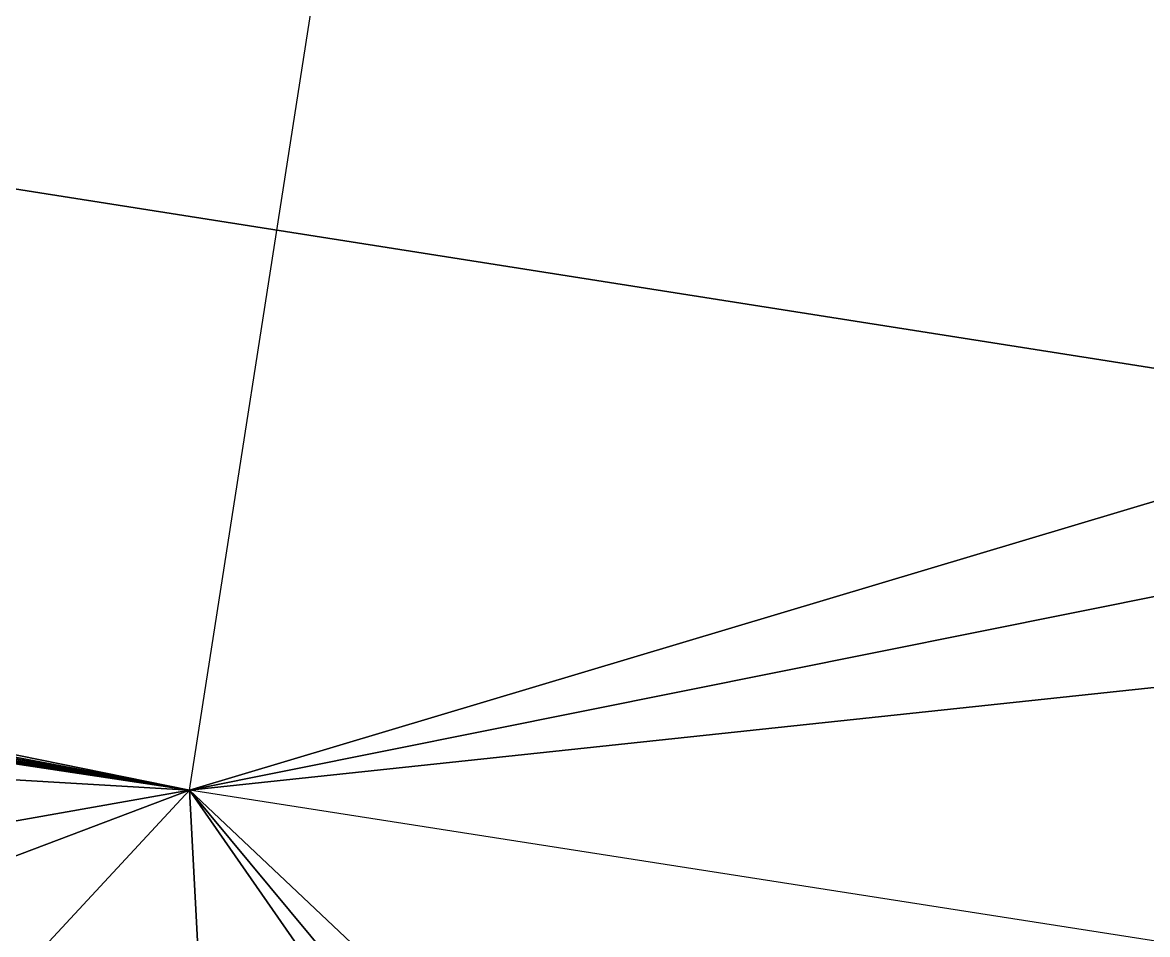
# Model space of a CAD drawing. Header units: metres. Extents: x 503497 to 504361, y 6966567 to 6966857.
# Drawn here: x 504122.76029 to 504122.7671, y 6966696.55063 to 6966696.55615 of the extents above; entities that cross this region are included whole.
import ezdxf

# ---------------------------------------------------------------- set-up
doc = ezdxf.new("R2010")
doc.units = ezdxf.units.M

msp = doc.modelspace()

# ---------------------------------------------------------------- linework, layer by layer
at = {"layer": 'SHADOW_APPROVED_20260111T072000'}
for points in [[(504122.7613, 6966696.5515), (504123.3955, 6966700.6171), (504050.2217, 6966715.5211), (504049.5875, 6966711.4555), (504122.7613, 6966696.5515)], [(504125.6223, 6966696.1052), (504122.7613, 6966696.5515), (504049.5875, 6966711.4555), (504052.4485, 6966711.0092), (504125.6223, 6966696.1052)]]:
    msp.add_lwpolyline(points, close=True, dxfattribs=at)
msp.add_lwpolyline([(504124.6436, 6966689.8311), (504125.6223, 6966696.1052), (504122.7613, 6966696.5515), (504123.3955, 6966700.6171), (504123.6735, 6966701.1907), (504124.1841, 6966701.6081), (504124.6865, 6966701.7525), (504126.4679, 6966701.5261), (504126.6349, 6966702.5968), (504125.8564, 6966702.7697), (504125.4218, 6966703.0603), (504125.0625, 6966703.6133), (504124.9683, 6966704.1079), (504125.9354, 6966710.4181), (504127.8093, 6966710.1258), (504128.3574, 6966713.6393), (504140.8554, 6966711.6898), (504140.8554, 6966711.6898), (504140.7719, 6966711.1544), (504144.1851, 6966710.622), (504144.5661, 6966713.0647), (504153.1826, 6966711.7206), (504152.9477, 6966710.2148), (504167.8718, 6966707.8869)], dxfattribs=at)
at = {"layer": 'SHADOW_APPROVED_20260114T072400'}
for points in [[(504122.7613, 6966696.5515), (504123.3955, 6966700.6171), (504051.3871, 6966714.2558), (504050.7529, 6966710.1902), (504122.7613, 6966696.5515)], [(504125.6223, 6966696.1052), (504122.7613, 6966696.5515), (504050.7529, 6966710.1902), (504053.6139, 6966709.7439), (504125.6223, 6966696.1052)]]:
    msp.add_lwpolyline(points, close=True, dxfattribs=at)
msp.add_lwpolyline([(504124.6436, 6966689.8311), (504125.6223, 6966696.1052), (504122.7613, 6966696.5515), (504123.3955, 6966700.6171), (504123.6735, 6966701.1907), (504124.1841, 6966701.6081), (504124.6865, 6966701.7525), (504126.4679, 6966701.5261), (504126.6349, 6966702.5968), (504125.8564, 6966702.7697), (504125.4218, 6966703.0603), (504125.0625, 6966703.6133), (504124.9683, 6966704.1079), (504125.9354, 6966710.4181), (504127.8093, 6966710.1258), (504128.3574, 6966713.6393), (504140.8554, 6966711.6898), (504140.8554, 6966711.6898), (504140.7719, 6966711.1544), (504144.1851, 6966710.622), (504144.5661, 6966713.0647), (504153.1826, 6966711.7206), (504152.9477, 6966710.2148), (504167.8718, 6966707.8869)], dxfattribs=at)
at = {"layer": 'SHADOW_APPROVED_20260122T071500'}
for points in [[(504122.7613, 6966696.5515), (504123.3955, 6966700.6171), (504040.829, 6966715.3852), (504040.1948, 6966711.3196), (504122.7613, 6966696.5515)], [(504125.6223, 6966696.1052), (504122.7613, 6966696.5515), (504040.1948, 6966711.3196), (504043.0558, 6966710.8733), (504125.6223, 6966696.1052)]]:
    msp.add_lwpolyline(points, close=True, dxfattribs=at)
msp.add_lwpolyline([(504124.6436, 6966689.8311), (504125.6223, 6966696.1052), (504122.7613, 6966696.5515), (504123.3955, 6966700.6171), (504123.6735, 6966701.1907), (504124.1841, 6966701.6081), (504124.6865, 6966701.7525), (504126.4679, 6966701.5261), (504126.6349, 6966702.5968), (504125.8564, 6966702.7697), (504125.4218, 6966703.0603), (504125.0625, 6966703.6133), (504124.9683, 6966704.1079), (504125.9354, 6966710.4181), (504127.8093, 6966710.1258), (504128.3574, 6966713.6393), (504140.8554, 6966711.6898), (504140.8554, 6966711.6898), (504140.7719, 6966711.1544), (504144.1851, 6966710.622), (504144.5661, 6966713.0647), (504153.1826, 6966711.7206), (504152.9477, 6966710.2148), (504167.8718, 6966707.8869)], dxfattribs=at)
at = {"layer": 'SHADOW_APPROVED_20260124T072500'}
msp.add_lwpolyline([(504124.6436, 6966689.8311), (504125.6223, 6966696.1052), (504122.7613, 6966696.5515), (504123.3955, 6966700.6171), (504123.6735, 6966701.1907), (504124.1841, 6966701.6081), (504124.6865, 6966701.7525), (504126.4679, 6966701.5261), (504126.6349, 6966702.5968), (504125.8564, 6966702.7697), (504125.4218, 6966703.0603), (504125.0625, 6966703.6133), (504124.9683, 6966704.1079), (504125.9354, 6966710.4181), (504127.8093, 6966710.1258), (504128.3574, 6966713.6393), (504140.8554, 6966711.6898), (504140.8554, 6966711.6898), (504140.7719, 6966711.1544), (504144.1851, 6966710.622), (504144.5661, 6966713.0647), (504153.1826, 6966711.7206), (504152.9477, 6966710.2148), (504167.8718, 6966707.8869)], dxfattribs=at)
for points in [[(504122.7613, 6966696.5515), (504123.3955, 6966700.6171), (504047.1524, 6966712.3321), (504046.5182, 6966708.2665), (504122.7613, 6966696.5515)], [(504125.6223, 6966696.1052), (504122.7613, 6966696.5515), (504046.5182, 6966708.2665), (504049.3792, 6966707.8202), (504125.6223, 6966696.1052)]]:
    msp.add_lwpolyline(points, close=True, dxfattribs=at)
at = {"layer": 'SHADOW_APPROVED_20260126T071100'}
for points in [[(504122.7613, 6966696.5515), (504123.3955, 6966700.6171), (504034.9704, 6966715.6629), (504034.3362, 6966711.5973), (504122.7613, 6966696.5515)], [(504125.6223, 6966696.1052), (504122.7613, 6966696.5515), (504034.3362, 6966711.5973), (504037.1972, 6966711.151), (504125.6223, 6966696.1052)]]:
    msp.add_lwpolyline(points, close=True, dxfattribs=at)
msp.add_lwpolyline([(504124.6436, 6966689.8311), (504125.6223, 6966696.1052), (504122.7613, 6966696.5515), (504123.3955, 6966700.6171), (504123.6735, 6966701.1907), (504124.1841, 6966701.6081), (504124.6865, 6966701.7525), (504126.4679, 6966701.5261), (504126.6349, 6966702.5968), (504125.8564, 6966702.7697), (504125.4218, 6966703.0603), (504125.0625, 6966703.6133), (504124.9683, 6966704.1079), (504125.9354, 6966710.4181), (504127.8093, 6966710.1258), (504128.3574, 6966713.6393), (504140.8554, 6966711.6898), (504140.8554, 6966711.6898), (504140.7719, 6966711.1544), (504144.1851, 6966710.622), (504144.5661, 6966713.0647), (504153.1826, 6966711.7206), (504152.9477, 6966710.2148), (504167.8718, 6966707.8869)], dxfattribs=at)
at = {"layer": 'SHADOW_APPROVED_20260127T071900'}
msp.add_lwpolyline([(504124.6436, 6966689.8311), (504125.6223, 6966696.1052), (504122.7613, 6966696.5515), (504123.3955, 6966700.6171), (504123.6735, 6966701.1907), (504124.1841, 6966701.6081), (504124.6865, 6966701.7525), (504126.4679, 6966701.5261), (504126.6349, 6966702.5968), (504125.8564, 6966702.7697), (504125.4218, 6966703.0603), (504125.0625, 6966703.6133), (504124.9683, 6966704.1079), (504125.9354, 6966710.4181), (504127.8093, 6966710.1258), (504128.3574, 6966713.6393), (504140.8554, 6966711.6898), (504140.8554, 6966711.6898), (504140.7719, 6966711.1544), (504144.1851, 6966710.622), (504144.5661, 6966713.0647), (504153.1826, 6966711.7206), (504152.9477, 6966710.2148), (504167.8718, 6966707.8869)], dxfattribs=at)
for points in [[(504122.7613, 6966696.5515), (504123.3955, 6966700.6171), (504041.0526, 6966713.1097), (504040.4184, 6966709.0441), (504122.7613, 6966696.5515)], [(504125.6223, 6966696.1052), (504122.7613, 6966696.5515), (504040.4184, 6966709.0441), (504043.2794, 6966708.5978), (504125.6223, 6966696.1052)]]:
    msp.add_lwpolyline(points, close=True, dxfattribs=at)
at = {"layer": 'SHADOW_APPROVED_20260129T071100'}
for points in [[(504122.7613, 6966696.5515), (504123.3955, 6966700.6171), (504032.9498, 6966714.8359), (504032.3156, 6966710.7703), (504122.7613, 6966696.5515)], [(504125.6223, 6966696.1052), (504122.7613, 6966696.5515), (504032.3156, 6966710.7703), (504035.1766, 6966710.324), (504125.6223, 6966696.1052)], [(504124.6436, 6966689.8311), (504125.6223, 6966696.1052), (504035.1766, 6966710.324), (504034.1979, 6966704.0499), (504124.6436, 6966689.8311)]]:
    msp.add_lwpolyline(points, close=True, dxfattribs=at)
msp.add_lwpolyline([(504124.6436, 6966689.8311), (504125.6223, 6966696.1052), (504122.7613, 6966696.5515), (504123.3955, 6966700.6171), (504123.6735, 6966701.1907), (504124.1841, 6966701.6081), (504124.6865, 6966701.7525), (504126.4679, 6966701.5261), (504126.6349, 6966702.5968), (504125.8564, 6966702.7697), (504125.4218, 6966703.0603), (504125.0625, 6966703.6133), (504124.9683, 6966704.1079), (504125.9354, 6966710.4181), (504127.8093, 6966710.1258), (504128.3574, 6966713.6393), (504140.8554, 6966711.6898), (504140.8554, 6966711.6898), (504140.7719, 6966711.1544), (504144.1851, 6966710.622), (504144.5661, 6966713.0647), (504153.1826, 6966711.7206), (504152.9477, 6966710.2148), (504167.8718, 6966707.8869)], dxfattribs=at)
at = {"layer": 'SHADOW_APPROVED_20260130T071100'}
for points in [[(504122.7613, 6966696.5515), (504123.3955, 6966700.6171), (504032.2636, 6966714.5313), (504031.6294, 6966710.4657), (504122.7613, 6966696.5515)], [(504125.6223, 6966696.1052), (504122.7613, 6966696.5515), (504031.6294, 6966710.4657), (504034.4904, 6966710.0194), (504125.6223, 6966696.1052)]]:
    msp.add_lwpolyline(points, close=True, dxfattribs=at)
msp.add_lwpolyline([(504124.6436, 6966689.8311), (504125.6223, 6966696.1052), (504122.7613, 6966696.5515), (504123.3955, 6966700.6171), (504123.6735, 6966701.1907), (504124.1841, 6966701.6081), (504124.6865, 6966701.7525), (504126.4679, 6966701.5261), (504126.6349, 6966702.5968), (504125.8564, 6966702.7697), (504125.4218, 6966703.0603), (504125.0625, 6966703.6133), (504124.9683, 6966704.1079), (504125.9354, 6966710.4181), (504127.8093, 6966710.1258), (504128.3574, 6966713.6393), (504140.8554, 6966711.6898), (504140.8554, 6966711.6898), (504140.7719, 6966711.1544), (504144.1851, 6966710.622), (504144.5661, 6966713.0647), (504153.1826, 6966711.7206), (504152.9477, 6966710.2148), (504167.8718, 6966707.8869)], dxfattribs=at)
at = {"layer": 'SHADOW_APPROVED_20260203T070000'}
for points in [[(504122.7613, 6966696.5515), (504123.3955, 6966700.6171), (504017.3713, 6966716.9185), (504016.7371, 6966712.8529), (504122.7613, 6966696.5515)], [(504125.6223, 6966696.1052), (504122.7613, 6966696.5515), (504016.7371, 6966712.8529), (504019.5981, 6966712.4066), (504125.6223, 6966696.1052)]]:
    msp.add_lwpolyline(points, close=True, dxfattribs=at)
msp.add_lwpolyline([(504124.6436, 6966689.8311), (504125.6223, 6966696.1052), (504122.7613, 6966696.5515), (504123.3955, 6966700.6171), (504123.6735, 6966701.1907), (504124.1841, 6966701.6081), (504124.6865, 6966701.7525), (504126.4679, 6966701.5261), (504126.6349, 6966702.5968), (504125.8564, 6966702.7697), (504125.4218, 6966703.0603), (504125.0625, 6966703.6133), (504124.9683, 6966704.1079), (504125.9354, 6966710.4181), (504127.8093, 6966710.1258), (504128.3574, 6966713.6393), (504140.8554, 6966711.6898), (504140.8554, 6966711.6898), (504140.7719, 6966711.1544), (504144.1851, 6966710.622), (504144.5661, 6966713.0647), (504153.1826, 6966711.7206), (504152.9477, 6966710.2148), (504167.8718, 6966707.8869)], dxfattribs=at)
at = {"layer": 'SHADOW_APPROVED_20260314T074000'}
msp.add_lwpolyline([(504124.6436, 6966689.8311), (504125.6223, 6966696.1052), (504122.7613, 6966696.5515), (504123.3955, 6966700.6171), (504123.6735, 6966701.1907), (504124.1841, 6966701.6081), (504124.6865, 6966701.7525), (504126.4679, 6966701.5261), (504126.6349, 6966702.5968), (504125.8564, 6966702.7697), (504125.4218, 6966703.0603), (504125.0625, 6966703.6133), (504124.9683, 6966704.1079), (504125.9354, 6966710.4181), (504127.8093, 6966710.1258), (504128.3574, 6966713.6393), (504140.8554, 6966711.6898), (504140.8554, 6966711.6898), (504140.7719, 6966711.1544), (504144.1851, 6966710.622), (504144.5661, 6966713.0647), (504153.1826, 6966711.7206), (504152.9477, 6966710.2148), (504167.8718, 6966707.8869)], dxfattribs=at)
for points in [[(504122.7613, 6966696.5515), (504123.3955, 6966700.6171), (504035.641, 6966685.1607), (504035.0068, 6966681.0951), (504122.7613, 6966696.5515)], [(504125.6223, 6966696.1052), (504122.7613, 6966696.5515), (504035.0068, 6966681.0951), (504037.8678, 6966680.6488), (504125.6223, 6966696.1052)]]:
    msp.add_lwpolyline(points, close=True, dxfattribs=at)
at = {"layer": 'SHADOW_APPROVED_20260426T070000'}
msp.add_lwpolyline([(504124.6436, 6966689.8311), (504125.6223, 6966696.1052), (504122.7613, 6966696.5515), (504123.3955, 6966700.6171), (504123.6735, 6966701.1907), (504124.1841, 6966701.6081), (504124.6865, 6966701.7525), (504126.4679, 6966701.5261), (504126.6349, 6966702.5968), (504125.8564, 6966702.7697), (504125.4218, 6966703.0603), (504125.0625, 6966703.6133), (504124.9683, 6966704.1079), (504125.9354, 6966710.4181), (504127.8093, 6966710.1258), (504128.3574, 6966713.6393), (504140.8554, 6966711.6898), (504140.8554, 6966711.6898), (504140.7719, 6966711.1544), (504144.1851, 6966710.622), (504144.5661, 6966713.0647), (504153.1826, 6966711.7206), (504152.9477, 6966710.2148), (504167.8718, 6966707.8869)], dxfattribs=at)
for points in [[(504122.7613, 6966696.5515), (504123.3955, 6966700.6171), (503906.2679, 6966618.5553), (503905.6337, 6966614.4897), (504122.7613, 6966696.5515)], [(504125.6223, 6966696.1052), (504122.7613, 6966696.5515), (503905.6337, 6966614.4897), (503908.4947, 6966614.0434), (504125.6223, 6966696.1052)]]:
    msp.add_lwpolyline(points, close=True, dxfattribs=at)
at = {"layer": 'SHADOW_APPROVED_20260621T090000'}
msp.add_lwpolyline([(504124.6436, 6966689.8311), (504125.6223, 6966696.1052), (504122.7613, 6966696.5515), (504123.3955, 6966700.6171), (504123.6735, 6966701.1907), (504124.1841, 6966701.6081), (504124.6865, 6966701.7525), (504126.4679, 6966701.5261), (504126.6349, 6966702.5968), (504125.8564, 6966702.7697), (504125.4218, 6966703.0603), (504125.0625, 6966703.6133), (504124.9683, 6966704.1079), (504125.9354, 6966710.4181), (504127.8093, 6966710.1258), (504128.3574, 6966713.6393), (504140.8554, 6966711.6898), (504140.8554, 6966711.6898), (504140.7719, 6966711.1544), (504144.1851, 6966710.622), (504144.5661, 6966713.0647), (504153.1826, 6966711.7206), (504152.9477, 6966710.2148), (504167.8718, 6966707.8869)], dxfattribs=at)
for points in [[(504122.7613, 6966696.5515), (504123.3955, 6966700.6171), (504064.8792, 6966637.6855), (504064.245, 6966633.6199), (504122.7613, 6966696.5515)], [(504125.6223, 6966696.1052), (504122.7613, 6966696.5515), (504064.245, 6966633.6199), (504067.106, 6966633.1736), (504125.6223, 6966696.1052)]]:
    msp.add_lwpolyline(points, close=True, dxfattribs=at)
at = {"layer": 'SHADOW_APPROVED_20260621T120000'}
msp.add_lwpolyline([(504124.6436, 6966689.8311), (504125.6223, 6966696.1052), (504122.7613, 6966696.5515), (504123.3955, 6966700.6171), (504123.6735, 6966701.1907), (504124.1841, 6966701.6081), (504124.6865, 6966701.7525), (504126.4679, 6966701.5261), (504126.6349, 6966702.5968), (504125.8564, 6966702.7697), (504125.4218, 6966703.0603), (504125.0625, 6966703.6133), (504124.9683, 6966704.1079), (504125.9354, 6966710.4181), (504127.8093, 6966710.1258), (504128.3574, 6966713.6393), (504140.8554, 6966711.6898), (504140.8554, 6966711.6898), (504140.7719, 6966711.1544), (504144.1851, 6966710.622), (504144.5661, 6966713.0647), (504153.1826, 6966711.7206), (504152.9477, 6966710.2148), (504167.8718, 6966707.8869)], dxfattribs=at)
for points in [[(504122.7613, 6966696.5515), (504123.3955, 6966700.6171), (504126.0165, 6966651.9443), (504125.3823, 6966647.8787), (504122.7613, 6966696.5515)], [(504125.6223, 6966696.1052), (504122.7613, 6966696.5515), (504125.3823, 6966647.8787), (504128.2433, 6966647.4324), (504125.6223, 6966696.1052)]]:
    msp.add_lwpolyline(points, close=True, dxfattribs=at)
at = {"layer": 'SHADOW_APPROVED_20260621T140000'}
msp.add_lwpolyline([(504124.6436, 6966689.8311), (504125.6223, 6966696.1052), (504122.7613, 6966696.5515), (504123.3955, 6966700.6171), (504123.6735, 6966701.1907), (504124.1841, 6966701.6081), (504124.6865, 6966701.7525), (504126.4679, 6966701.5261), (504126.6349, 6966702.5968), (504125.8564, 6966702.7697), (504125.4218, 6966703.0603), (504125.0625, 6966703.6133), (504124.9683, 6966704.1079), (504125.9354, 6966710.4181), (504127.8093, 6966710.1258), (504128.3574, 6966713.6393), (504140.8554, 6966711.6898), (504140.8554, 6966711.6898), (504140.7719, 6966711.1544), (504144.1851, 6966710.622), (504144.5661, 6966713.0647), (504153.1826, 6966711.7206), (504152.9477, 6966710.2148), (504167.8718, 6966707.8869)], dxfattribs=at)
for points in [[(504122.7613, 6966696.5515), (504123.3955, 6966700.6171), (504162.3052, 6966644.8111), (504161.671, 6966640.7455), (504122.7613, 6966696.5515)], [(504125.6223, 6966696.1052), (504122.7613, 6966696.5515), (504161.671, 6966640.7455), (504164.532, 6966640.2992), (504125.6223, 6966696.1052)]]:
    msp.add_lwpolyline(points, close=True, dxfattribs=at)
at = {"layer": 'SHADOW_APPROVED_20260621T150000'}
msp.add_lwpolyline([(504124.6436, 6966689.8311), (504125.6223, 6966696.1052), (504122.7613, 6966696.5515), (504123.3955, 6966700.6171), (504123.6735, 6966701.1907), (504124.1841, 6966701.6081), (504124.6865, 6966701.7525), (504126.4679, 6966701.5261), (504126.6349, 6966702.5968), (504125.8564, 6966702.7697), (504125.4218, 6966703.0603), (504125.0625, 6966703.6133), (504124.9683, 6966704.1079), (504125.9354, 6966710.4181), (504127.8093, 6966710.1258), (504128.3574, 6966713.6393), (504140.8554, 6966711.6898), (504140.8554, 6966711.6898), (504140.7719, 6966711.1544), (504144.1851, 6966710.622), (504144.5661, 6966713.0647), (504153.1826, 6966711.7206), (504152.9477, 6966710.2148), (504167.8718, 6966707.8869)], dxfattribs=at)
for points in [[(504122.7613, 6966696.5515), (504123.3955, 6966700.6171), (504196.6756, 6966631.6143), (504196.0414, 6966627.5487), (504122.7613, 6966696.5515)], [(504125.6223, 6966696.1052), (504122.7613, 6966696.5515), (504196.0414, 6966627.5487), (504198.9024, 6966627.1024), (504125.6223, 6966696.1052)]]:
    msp.add_lwpolyline(points, close=True, dxfattribs=at)
at = {"layer": 'SHADOW_APPROVED_20261019T053000'}
for points in [[(504122.7613, 6966696.5515), (504123.3955, 6966700.6171), (503546.6398, 6966792.7499), (503546.0056, 6966788.6843), (504122.7613, 6966696.5515)], [(504125.6223, 6966696.1052), (504122.7613, 6966696.5515), (503546.0056, 6966788.6843), (503548.8666, 6966788.238), (504125.6223, 6966696.1052)]]:
    msp.add_lwpolyline(points, close=True, dxfattribs=at)
msp.add_lwpolyline([(504124.6436, 6966689.8311), (504125.6223, 6966696.1052), (504122.7613, 6966696.5515), (504123.3955, 6966700.6171), (504123.6735, 6966701.1907), (504124.1841, 6966701.6081), (504124.6865, 6966701.7525), (504126.4679, 6966701.5261), (504126.6349, 6966702.5968), (504125.8564, 6966702.7697), (504125.4218, 6966703.0603), (504125.0625, 6966703.6133), (504124.9683, 6966704.1079), (504125.9354, 6966710.4181), (504127.8093, 6966710.1258), (504128.3574, 6966713.6393), (504140.8554, 6966711.6898), (504140.8554, 6966711.6898), (504140.7719, 6966711.1544), (504144.1851, 6966710.622), (504144.5661, 6966713.0647), (504153.1826, 6966711.7206), (504152.9477, 6966710.2148), (504167.8718, 6966707.8869)], dxfattribs=at)
at = {"layer": 'SHADOW_APPROVED_20261112T063500'}
for points in [[(504122.7613, 6966696.5515), (504123.3955, 6966700.6171), (504025.1172, 6966716.5713), (504024.483, 6966712.5057), (504122.7613, 6966696.5515)], [(504125.6223, 6966696.1052), (504122.7613, 6966696.5515), (504024.483, 6966712.5057), (504027.344, 6966712.0594), (504125.6223, 6966696.1052)]]:
    msp.add_lwpolyline(points, close=True, dxfattribs=at)
msp.add_lwpolyline([(504124.6436, 6966689.8311), (504125.6223, 6966696.1052), (504122.7613, 6966696.5515), (504123.3955, 6966700.6171), (504123.6735, 6966701.1907), (504124.1841, 6966701.6081), (504124.6865, 6966701.7525), (504126.4679, 6966701.5261), (504126.6349, 6966702.5968), (504125.8564, 6966702.7697), (504125.4218, 6966703.0603), (504125.0625, 6966703.6133), (504124.9683, 6966704.1079), (504125.9354, 6966710.4181), (504127.8093, 6966710.1258), (504128.3574, 6966713.6393), (504140.8554, 6966711.6898), (504140.8554, 6966711.6898), (504140.7719, 6966711.1544), (504144.1851, 6966710.622), (504144.5661, 6966713.0647), (504153.1826, 6966711.7206), (504152.9477, 6966710.2148), (504167.8718, 6966707.8869)], dxfattribs=at)
at = {"layer": 'SHADOW_APPROVED_20261113T063500'}
for points in [[(504122.7613, 6966696.5515), (504123.3955, 6966700.6171), (504025.5854, 6966716.9868), (504024.9512, 6966712.9212), (504122.7613, 6966696.5515)], [(504125.6223, 6966696.1052), (504122.7613, 6966696.5515), (504024.9512, 6966712.9212), (504027.8122, 6966712.4749), (504125.6223, 6966696.1052)]]:
    msp.add_lwpolyline(points, close=True, dxfattribs=at)
msp.add_lwpolyline([(504124.6436, 6966689.8311), (504125.6223, 6966696.1052), (504122.7613, 6966696.5515), (504123.3955, 6966700.6171), (504123.6735, 6966701.1907), (504124.1841, 6966701.6081), (504124.6865, 6966701.7525), (504126.4679, 6966701.5261), (504126.6349, 6966702.5968), (504125.8564, 6966702.7697), (504125.4218, 6966703.0603), (504125.0625, 6966703.6133), (504124.9683, 6966704.1079), (504125.9354, 6966710.4181), (504127.8093, 6966710.1258), (504128.3574, 6966713.6393), (504140.8554, 6966711.6898), (504140.8554, 6966711.6898), (504140.7719, 6966711.1544), (504144.1851, 6966710.622), (504144.5661, 6966713.0647), (504153.1826, 6966711.7206), (504152.9477, 6966710.2148), (504167.8718, 6966707.8869)], dxfattribs=at)
at = {"layer": 'SHADOW_APPROVED_20261122T065200'}
for points in [[(504122.7613, 6966696.5515), (504123.3955, 6966700.6171), (504043.2314, 6966715.0679), (504042.5972, 6966711.0023), (504122.7613, 6966696.5515)], [(504125.6223, 6966696.1052), (504122.7613, 6966696.5515), (504042.5972, 6966711.0023), (504045.4582, 6966710.556), (504125.6223, 6966696.1052)]]:
    msp.add_lwpolyline(points, close=True, dxfattribs=at)
msp.add_lwpolyline([(504124.6436, 6966689.8311), (504125.6223, 6966696.1052), (504122.7613, 6966696.5515), (504123.3955, 6966700.6171), (504123.6735, 6966701.1907), (504124.1841, 6966701.6081), (504124.6865, 6966701.7525), (504126.4679, 6966701.5261), (504126.6349, 6966702.5968), (504125.8564, 6966702.7697), (504125.4218, 6966703.0603), (504125.0625, 6966703.6133), (504124.9683, 6966704.1079), (504125.9354, 6966710.4181), (504127.8093, 6966710.1258), (504128.3574, 6966713.6393), (504140.8554, 6966711.6898), (504140.8554, 6966711.6898), (504140.7719, 6966711.1544), (504144.1851, 6966710.622), (504144.5661, 6966713.0647), (504153.1826, 6966711.7206), (504152.9477, 6966710.2148), (504167.8718, 6966707.8869)], dxfattribs=at)
at = {"layer": 'SHADOW_APPROVED_20261123T070300'}
msp.add_lwpolyline([(504124.6436, 6966689.8311), (504125.6223, 6966696.1052), (504122.7613, 6966696.5515), (504123.3955, 6966700.6171), (504123.6735, 6966701.1907), (504124.1841, 6966701.6081), (504124.6865, 6966701.7525), (504126.4679, 6966701.5261), (504126.6349, 6966702.5968), (504125.8564, 6966702.7697), (504125.4218, 6966703.0603), (504125.0625, 6966703.6133), (504124.9683, 6966704.1079), (504125.9354, 6966710.4181), (504127.8093, 6966710.1258), (504128.3574, 6966713.6393), (504140.8554, 6966711.6898), (504140.8554, 6966711.6898), (504140.7719, 6966711.1544), (504144.1851, 6966710.622), (504144.5661, 6966713.0647), (504153.1826, 6966711.7206), (504152.9477, 6966710.2148), (504167.8718, 6966707.8869)], dxfattribs=at)
for points in [[(504122.7613, 6966696.5515), (504123.3955, 6966700.6171), (504050.9986, 6966712.6236), (504050.3644, 6966708.558), (504122.7613, 6966696.5515)], [(504125.6223, 6966696.1052), (504122.7613, 6966696.5515), (504050.3644, 6966708.558), (504053.2254, 6966708.1117), (504125.6223, 6966696.1052)]]:
    msp.add_lwpolyline(points, close=True, dxfattribs=at)
at = {"layer": 'SHADOW_APPROVED_20261221T090000'}
msp.add_lwpolyline([(504124.6436, 6966689.8311), (504125.6223, 6966696.1052), (504122.7613, 6966696.5515), (504123.3955, 6966700.6171), (504123.6735, 6966701.1907), (504124.1841, 6966701.6081), (504124.6865, 6966701.7525), (504126.4679, 6966701.5261), (504126.6349, 6966702.5968), (504125.8564, 6966702.7697), (504125.4218, 6966703.0603), (504125.0625, 6966703.6133), (504124.9683, 6966704.1079), (504125.9354, 6966710.4181), (504127.8093, 6966710.1258), (504128.3574, 6966713.6393), (504140.8554, 6966711.6898), (504140.8554, 6966711.6898), (504140.7719, 6966711.1544), (504144.1851, 6966710.622), (504144.5661, 6966713.0647), (504153.1826, 6966711.7206), (504152.9477, 6966710.2148), (504167.8718, 6966707.8869)], dxfattribs=at)
for points in [[(504122.7613, 6966696.5515), (504123.3955, 6966700.6171), (504093.1408, 6966702.4165), (504092.5066, 6966698.3509), (504122.7613, 6966696.5515)], [(504125.6223, 6966696.1052), (504122.7613, 6966696.5515), (504092.5066, 6966698.3509), (504095.3676, 6966697.9046), (504125.6223, 6966696.1052)]]:
    msp.add_lwpolyline(points, close=True, dxfattribs=at)
at = {"layer": 'SHADOW_APPROVED_20261221T120000'}
msp.add_lwpolyline([(504124.6436, 6966689.8311), (504125.6223, 6966696.1052), (504122.7613, 6966696.5515), (504123.3955, 6966700.6171), (504123.6735, 6966701.1907), (504124.1841, 6966701.6081), (504124.6865, 6966701.7525), (504126.4679, 6966701.5261), (504126.6349, 6966702.5968), (504125.8564, 6966702.7697), (504125.4218, 6966703.0603), (504125.0625, 6966703.6133), (504124.9683, 6966704.1079), (504125.9354, 6966710.4181), (504127.8093, 6966710.1258), (504128.3574, 6966713.6393), (504140.8554, 6966711.6898), (504140.8554, 6966711.6898), (504140.7719, 6966711.1544), (504144.1851, 6966710.622), (504144.5661, 6966713.0647), (504153.1826, 6966711.7206), (504152.9477, 6966710.2148), (504167.8718, 6966707.8869)], dxfattribs=at)
for points in [[(504122.7613, 6966696.5515), (504123.3955, 6966700.6171), (504125.668, 6966697.8863), (504125.0338, 6966693.8207), (504122.7613, 6966696.5515)], [(504125.6223, 6966696.1052), (504122.7613, 6966696.5515), (504125.0338, 6966693.8207), (504127.8948, 6966693.3744), (504125.6223, 6966696.1052)]]:
    msp.add_lwpolyline(points, close=True, dxfattribs=at)
at = {"layer": 'SHADOW_APPROVED_20261221T150000'}
msp.add_lwpolyline([(504124.6436, 6966689.8311), (504125.6223, 6966696.1052), (504122.7613, 6966696.5515), (504123.3955, 6966700.6171), (504123.6735, 6966701.1907), (504124.1841, 6966701.6081), (504124.6865, 6966701.7525), (504126.4679, 6966701.5261), (504126.6349, 6966702.5968), (504125.8564, 6966702.7697), (504125.4218, 6966703.0603), (504125.0625, 6966703.6133), (504124.9683, 6966704.1079), (504125.9354, 6966710.4181), (504127.8093, 6966710.1258), (504128.3574, 6966713.6393), (504140.8554, 6966711.6898), (504140.8554, 6966711.6898), (504140.7719, 6966711.1544), (504144.1851, 6966710.622), (504144.5661, 6966713.0647), (504153.1826, 6966711.7206), (504152.9477, 6966710.2148), (504167.8718, 6966707.8869)], dxfattribs=at)
for points in [[(504122.7613, 6966696.5515), (504123.3955, 6966700.6171), (504161.0894, 6966704.6374), (504160.4552, 6966700.5718), (504122.7613, 6966696.5515)], [(504125.6223, 6966696.1052), (504122.7613, 6966696.5515), (504160.4552, 6966700.5718), (504163.3162, 6966700.1255), (504125.6223, 6966696.1052)]]:
    msp.add_lwpolyline(points, close=True, dxfattribs=at)
at = {"layer": 'SHADOW_APPROVED_20261221T160000'}
msp.add_lwpolyline([(504124.6436, 6966689.8311), (504125.6223, 6966696.1052), (504122.7613, 6966696.5515), (504123.3955, 6966700.6171), (504123.6735, 6966701.1907), (504124.1841, 6966701.6081), (504124.6865, 6966701.7525), (504126.4679, 6966701.5261), (504126.6349, 6966702.5968), (504125.8564, 6966702.7697), (504125.4218, 6966703.0603), (504125.0625, 6966703.6133), (504124.9683, 6966704.1079), (504125.9354, 6966710.4181), (504127.8093, 6966710.1258), (504128.3574, 6966713.6393), (504140.8554, 6966711.6898), (504140.8554, 6966711.6898), (504140.7719, 6966711.1544), (504144.1851, 6966710.622), (504144.5661, 6966713.0647), (504153.1826, 6966711.7206), (504152.9477, 6966710.2148), (504167.8718, 6966707.8869)], dxfattribs=at)
for points in [[(504122.7613, 6966696.5515), (504123.3955, 6966700.6171), (504182.9573, 6966712.5689), (504182.3231, 6966708.5033), (504122.7613, 6966696.5515)], [(504125.6223, 6966696.1052), (504122.7613, 6966696.5515), (504182.3231, 6966708.5033), (504185.1841, 6966708.057), (504125.6223, 6966696.1052)]]:
    msp.add_lwpolyline(points, close=True, dxfattribs=at)
at = {"layer": 'SHADOW_APPROVED_20261221T170000'}
for points in [[(504122.7613, 6966696.5515), (504123.3955, 6966700.6171), (504226.5954, 6966731.5047), (504225.9612, 6966727.4391), (504122.7613, 6966696.5515)], [(504125.6223, 6966696.1052), (504122.7613, 6966696.5515), (504225.9612, 6966727.4391), (504228.8222, 6966726.9928), (504125.6223, 6966696.1052)]]:
    msp.add_lwpolyline(points, close=True, dxfattribs=at)
msp.add_lwpolyline([(504124.6436, 6966689.8311), (504125.6223, 6966696.1052), (504122.7613, 6966696.5515), (504123.3955, 6966700.6171), (504123.6735, 6966701.1907), (504124.1841, 6966701.6081), (504124.6865, 6966701.7525), (504126.4679, 6966701.5261), (504126.6349, 6966702.5968), (504125.8564, 6966702.7697), (504125.4218, 6966703.0603), (504125.0625, 6966703.6133), (504124.9683, 6966704.1079), (504125.9354, 6966710.4181), (504127.8093, 6966710.1258), (504128.3574, 6966713.6393), (504140.8554, 6966711.6898), (504140.8554, 6966711.6898), (504140.7719, 6966711.1544), (504144.1851, 6966710.622), (504144.5661, 6966713.0647), (504153.1826, 6966711.7206), (504152.9477, 6966710.2148), (504167.8718, 6966707.8869)], dxfattribs=at)
at = {"layer": 'SHADOW_COMPARATOR_RL48_20260111T072000'}
msp.add_lwpolyline([(504124.6436, 6966689.8311), (504125.6223, 6966696.1052), (504122.7613, 6966696.5515), (504123.3955, 6966700.6171), (504123.6735, 6966701.1907), (504124.1841, 6966701.6081), (504124.6865, 6966701.7525), (504126.4679, 6966701.5261), (504126.6349, 6966702.5968), (504125.8564, 6966702.7697), (504125.4218, 6966703.0603), (504125.0625, 6966703.6133), (504124.9683, 6966704.1079), (504125.9354, 6966710.4181), (504127.8093, 6966710.1258), (504128.3574, 6966713.6393), (504140.8554, 6966711.6898), (504140.8554, 6966711.6898), (504140.7719, 6966711.1544), (504144.1851, 6966710.622), (504144.5661, 6966713.0647), (504153.1826, 6966711.7206), (504152.9477, 6966710.2148), (504167.8718, 6966707.8869)], dxfattribs=at)
for points in [[(504122.7613, 6966696.5515), (504123.3955, 6966700.6171), (504077.7682, 6966709.9105), (504077.134, 6966705.8449), (504122.7613, 6966696.5515)], [(504125.6223, 6966696.1052), (504122.7613, 6966696.5515), (504077.134, 6966705.8449), (504079.995, 6966705.3986), (504125.6223, 6966696.1052)]]:
    msp.add_lwpolyline(points, close=True, dxfattribs=at)
at = {"layer": 'SHADOW_COMPARATOR_RL48_20260114T072400'}
msp.add_lwpolyline([(504124.6436, 6966689.8311), (504125.6223, 6966696.1052), (504122.7613, 6966696.5515), (504123.3955, 6966700.6171), (504123.6735, 6966701.1907), (504124.1841, 6966701.6081), (504124.6865, 6966701.7525), (504126.4679, 6966701.5261), (504126.6349, 6966702.5968), (504125.8564, 6966702.7697), (504125.4218, 6966703.0603), (504125.0625, 6966703.6133), (504124.9683, 6966704.1079), (504125.9354, 6966710.4181), (504127.8093, 6966710.1258), (504128.3574, 6966713.6393), (504140.8554, 6966711.6898), (504140.8554, 6966711.6898), (504140.7719, 6966711.1544), (504144.1851, 6966710.622), (504144.5661, 6966713.0647), (504153.1826, 6966711.7206), (504152.9477, 6966710.2148), (504167.8718, 6966707.8869)], dxfattribs=at)
for points in [[(504122.7613, 6966696.5515), (504123.3955, 6966700.6171), (504078.4949, 6966709.1215), (504077.8607, 6966705.0559), (504122.7613, 6966696.5515)], [(504125.6223, 6966696.1052), (504122.7613, 6966696.5515), (504077.8607, 6966705.0559), (504080.7217, 6966704.6096), (504125.6223, 6966696.1052)]]:
    msp.add_lwpolyline(points, close=True, dxfattribs=at)
at = {"layer": 'SHADOW_COMPARATOR_RL48_20260122T071500'}
msp.add_lwpolyline([(504124.6436, 6966689.8311), (504125.6223, 6966696.1052), (504122.7613, 6966696.5515), (504123.3955, 6966700.6171), (504123.6735, 6966701.1907), (504124.1841, 6966701.6081), (504124.6865, 6966701.7525), (504126.4679, 6966701.5261), (504126.6349, 6966702.5968), (504125.8564, 6966702.7697), (504125.4218, 6966703.0603), (504125.0625, 6966703.6133), (504124.9683, 6966704.1079), (504125.9354, 6966710.4181), (504127.8093, 6966710.1258), (504128.3574, 6966713.6393), (504140.8554, 6966711.6898), (504140.8554, 6966711.6898), (504140.7719, 6966711.1544), (504144.1851, 6966710.622), (504144.5661, 6966713.0647), (504153.1826, 6966711.7206), (504152.9477, 6966710.2148), (504167.8718, 6966707.8869)], dxfattribs=at)
for points in [[(504122.7613, 6966696.5515), (504123.3955, 6966700.6171), (504071.9114, 6966709.8257), (504071.2772, 6966705.7601), (504122.7613, 6966696.5515)], [(504125.6223, 6966696.1052), (504122.7613, 6966696.5515), (504071.2772, 6966705.7601), (504074.1382, 6966705.3138), (504125.6223, 6966696.1052)]]:
    msp.add_lwpolyline(points, close=True, dxfattribs=at)
at = {"layer": 'SHADOW_COMPARATOR_RL48_20260124T072500'}
msp.add_lwpolyline([(504124.6436, 6966689.8311), (504125.6223, 6966696.1052), (504122.7613, 6966696.5515), (504123.3955, 6966700.6171), (504123.6735, 6966701.1907), (504124.1841, 6966701.6081), (504124.6865, 6966701.7525), (504126.4679, 6966701.5261), (504126.6349, 6966702.5968), (504125.8564, 6966702.7697), (504125.4218, 6966703.0603), (504125.0625, 6966703.6133), (504124.9683, 6966704.1079), (504125.9354, 6966710.4181), (504127.8093, 6966710.1258), (504128.3574, 6966713.6393), (504140.8554, 6966711.6898), (504140.8554, 6966711.6898), (504140.7719, 6966711.1544), (504144.1851, 6966710.622), (504144.5661, 6966713.0647), (504153.1826, 6966711.7206), (504152.9477, 6966710.2148), (504167.8718, 6966707.8869)], dxfattribs=at)
for points in [[(504122.7613, 6966696.5515), (504123.3955, 6966700.6171), (504075.8543, 6966707.922), (504075.2201, 6966703.8564), (504122.7613, 6966696.5515)], [(504125.6223, 6966696.1052), (504122.7613, 6966696.5515), (504075.2201, 6966703.8564), (504078.0811, 6966703.4101), (504125.6223, 6966696.1052)]]:
    msp.add_lwpolyline(points, close=True, dxfattribs=at)
at = {"layer": 'SHADOW_COMPARATOR_RL48_20260126T071100'}
msp.add_lwpolyline([(504124.6436, 6966689.8311), (504125.6223, 6966696.1052), (504122.7613, 6966696.5515), (504123.3955, 6966700.6171), (504123.6735, 6966701.1907), (504124.1841, 6966701.6081), (504124.6865, 6966701.7525), (504126.4679, 6966701.5261), (504126.6349, 6966702.5968), (504125.8564, 6966702.7697), (504125.4218, 6966703.0603), (504125.0625, 6966703.6133), (504124.9683, 6966704.1079), (504125.9354, 6966710.4181), (504127.8093, 6966710.1258), (504128.3574, 6966713.6393), (504140.8554, 6966711.6898), (504140.8554, 6966711.6898), (504140.7719, 6966711.1544), (504144.1851, 6966710.622), (504144.5661, 6966713.0647), (504153.1826, 6966711.7206), (504152.9477, 6966710.2148), (504167.8718, 6966707.8869)], dxfattribs=at)
for points in [[(504122.7613, 6966696.5515), (504123.3955, 6966700.6171), (504068.2583, 6966709.9989), (504067.6241, 6966705.9333), (504122.7613, 6966696.5515)], [(504125.6223, 6966696.1052), (504122.7613, 6966696.5515), (504067.6241, 6966705.9333), (504070.4851, 6966705.487), (504125.6223, 6966696.1052)]]:
    msp.add_lwpolyline(points, close=True, dxfattribs=at)
at = {"layer": 'SHADOW_COMPARATOR_RL48_20260127T071900'}
msp.add_lwpolyline([(504124.6436, 6966689.8311), (504125.6223, 6966696.1052), (504122.7613, 6966696.5515), (504123.3955, 6966700.6171), (504123.6735, 6966701.1907), (504124.1841, 6966701.6081), (504124.6865, 6966701.7525), (504126.4679, 6966701.5261), (504126.6349, 6966702.5968), (504125.8564, 6966702.7697), (504125.4218, 6966703.0603), (504125.0625, 6966703.6133), (504124.9683, 6966704.1079), (504125.9354, 6966710.4181), (504127.8093, 6966710.1258), (504128.3574, 6966713.6393), (504140.8554, 6966711.6898), (504140.8554, 6966711.6898), (504140.7719, 6966711.1544), (504144.1851, 6966710.622), (504144.5661, 6966713.0647), (504153.1826, 6966711.7206), (504152.9477, 6966710.2148), (504167.8718, 6966707.8869)], dxfattribs=at)
for points in [[(504122.7613, 6966696.5515), (504123.3955, 6966700.6171), (504072.0508, 6966708.4068), (504071.4166, 6966704.3412), (504122.7613, 6966696.5515)], [(504125.6223, 6966696.1052), (504122.7613, 6966696.5515), (504071.4166, 6966704.3412), (504074.2776, 6966703.8949), (504125.6223, 6966696.1052)]]:
    msp.add_lwpolyline(points, close=True, dxfattribs=at)
at = {"layer": 'SHADOW_COMPARATOR_RL48_20260129T071100'}
msp.add_lwpolyline([(504124.6436, 6966689.8311), (504125.6223, 6966696.1052), (504122.7613, 6966696.5515), (504123.3955, 6966700.6171), (504123.6735, 6966701.1907), (504124.1841, 6966701.6081), (504124.6865, 6966701.7525), (504126.4679, 6966701.5261), (504126.6349, 6966702.5968), (504125.8564, 6966702.7697), (504125.4218, 6966703.0603), (504125.0625, 6966703.6133), (504124.9683, 6966704.1079), (504125.9354, 6966710.4181), (504127.8093, 6966710.1258), (504128.3574, 6966713.6393), (504140.8554, 6966711.6898), (504140.8554, 6966711.6898), (504140.7719, 6966711.1544), (504144.1851, 6966710.622), (504144.5661, 6966713.0647), (504153.1826, 6966711.7206), (504152.9477, 6966710.2148), (504167.8718, 6966707.8869)], dxfattribs=at)
for points in [[(504122.7613, 6966696.5515), (504123.3955, 6966700.6171), (504066.9983, 6966709.4832), (504066.3641, 6966705.4176), (504122.7613, 6966696.5515)], [(504125.6223, 6966696.1052), (504122.7613, 6966696.5515), (504066.3641, 6966705.4176), (504069.2251, 6966704.9713), (504125.6223, 6966696.1052)], [(504124.6436, 6966689.8311), (504125.6223, 6966696.1052), (504069.2251, 6966704.9713), (504068.2464, 6966698.6972), (504124.6436, 6966689.8311)]]:
    msp.add_lwpolyline(points, close=True, dxfattribs=at)
at = {"layer": 'SHADOW_COMPARATOR_RL48_20260130T071100'}
msp.add_lwpolyline([(504124.6436, 6966689.8311), (504125.6223, 6966696.1052), (504122.7613, 6966696.5515), (504123.3955, 6966700.6171), (504123.6735, 6966701.1907), (504124.1841, 6966701.6081), (504124.6865, 6966701.7525), (504126.4679, 6966701.5261), (504126.6349, 6966702.5968), (504125.8564, 6966702.7697), (504125.4218, 6966703.0603), (504125.0625, 6966703.6133), (504124.9683, 6966704.1079), (504125.9354, 6966710.4181), (504127.8093, 6966710.1258), (504128.3574, 6966713.6393), (504140.8554, 6966711.6898), (504140.8554, 6966711.6898), (504140.7719, 6966711.1544), (504144.1851, 6966710.622), (504144.5661, 6966713.0647), (504153.1826, 6966711.7206), (504152.9477, 6966710.2148), (504167.8718, 6966707.8869)], dxfattribs=at)
for points in [[(504122.7613, 6966696.5515), (504123.3955, 6966700.6171), (504066.5704, 6966709.2933), (504065.9362, 6966705.2277), (504122.7613, 6966696.5515)], [(504125.6223, 6966696.1052), (504122.7613, 6966696.5515), (504065.9362, 6966705.2277), (504068.7972, 6966704.7814), (504125.6223, 6966696.1052)]]:
    msp.add_lwpolyline(points, close=True, dxfattribs=at)
at = {"layer": 'SHADOW_COMPARATOR_RL48_20260203T070000'}
msp.add_lwpolyline([(504124.6436, 6966689.8311), (504125.6223, 6966696.1052), (504122.7613, 6966696.5515), (504123.3955, 6966700.6171), (504123.6735, 6966701.1907), (504124.1841, 6966701.6081), (504124.6865, 6966701.7525), (504126.4679, 6966701.5261), (504126.6349, 6966702.5968), (504125.8564, 6966702.7697), (504125.4218, 6966703.0603), (504125.0625, 6966703.6133), (504124.9683, 6966704.1079), (504125.9354, 6966710.4181), (504127.8093, 6966710.1258), (504128.3574, 6966713.6393), (504140.8554, 6966711.6898), (504140.8554, 6966711.6898), (504140.7719, 6966711.1544), (504144.1851, 6966710.622), (504144.5661, 6966713.0647), (504153.1826, 6966711.7206), (504152.9477, 6966710.2148), (504167.8718, 6966707.8869)], dxfattribs=at)
for points in [[(504122.7613, 6966696.5515), (504123.3955, 6966700.6171), (504057.2844, 6966710.7818), (504056.6502, 6966706.7162), (504122.7613, 6966696.5515)], [(504125.6223, 6966696.1052), (504122.7613, 6966696.5515), (504056.6502, 6966706.7162), (504059.5112, 6966706.2699), (504125.6223, 6966696.1052)]]:
    msp.add_lwpolyline(points, close=True, dxfattribs=at)
at = {"layer": 'SHADOW_COMPARATOR_RL48_20260314T074000'}
msp.add_lwpolyline([(504124.6436, 6966689.8311), (504125.6223, 6966696.1052), (504122.7613, 6966696.5515), (504123.3955, 6966700.6171), (504123.6735, 6966701.1907), (504124.1841, 6966701.6081), (504124.6865, 6966701.7525), (504126.4679, 6966701.5261), (504126.6349, 6966702.5968), (504125.8564, 6966702.7697), (504125.4218, 6966703.0603), (504125.0625, 6966703.6133), (504124.9683, 6966704.1079), (504125.9354, 6966710.4181), (504127.8093, 6966710.1258), (504128.3574, 6966713.6393), (504140.8554, 6966711.6898), (504140.8554, 6966711.6898), (504140.7719, 6966711.1544), (504144.1851, 6966710.622), (504144.5661, 6966713.0647), (504153.1826, 6966711.7206), (504152.9477, 6966710.2148), (504167.8718, 6966707.8869)], dxfattribs=at)
for points in [[(504122.7613, 6966696.5515), (504123.3955, 6966700.6171), (504068.6764, 6966690.9793), (504068.0422, 6966686.9137), (504122.7613, 6966696.5515)], [(504125.6223, 6966696.1052), (504122.7613, 6966696.5515), (504068.0422, 6966686.9137), (504070.9032, 6966686.4674), (504125.6223, 6966696.1052)]]:
    msp.add_lwpolyline(points, close=True, dxfattribs=at)
at = {"layer": 'SHADOW_COMPARATOR_RL48_20260426T070000'}
msp.add_lwpolyline([(504124.6436, 6966689.8311), (504125.6223, 6966696.1052), (504122.7613, 6966696.5515), (504123.3955, 6966700.6171), (504123.6735, 6966701.1907), (504124.1841, 6966701.6081), (504124.6865, 6966701.7525), (504126.4679, 6966701.5261), (504126.6349, 6966702.5968), (504125.8564, 6966702.7697), (504125.4218, 6966703.0603), (504125.0625, 6966703.6133), (504124.9683, 6966704.1079), (504125.9354, 6966710.4181), (504127.8093, 6966710.1258), (504128.3574, 6966713.6393), (504140.8554, 6966711.6898), (504140.8554, 6966711.6898), (504140.7719, 6966711.1544), (504144.1851, 6966710.622), (504144.5661, 6966713.0647), (504153.1826, 6966711.7206), (504152.9477, 6966710.2148), (504167.8718, 6966707.8869)], dxfattribs=at)
for points in [[(504122.7613, 6966696.5515), (504123.3955, 6966700.6171), (503988.0062, 6966649.4477), (503987.372, 6966645.3821), (504122.7613, 6966696.5515)], [(504125.6223, 6966696.1052), (504122.7613, 6966696.5515), (503987.372, 6966645.3821), (503990.233, 6966644.9358), (504125.6223, 6966696.1052)]]:
    msp.add_lwpolyline(points, close=True, dxfattribs=at)
at = {"layer": 'SHADOW_COMPARATOR_RL48_20260621T090000'}
msp.add_lwpolyline([(504124.6436, 6966689.8311), (504125.6223, 6966696.1052), (504122.7613, 6966696.5515), (504123.3955, 6966700.6171), (504123.6735, 6966701.1907), (504124.1841, 6966701.6081), (504124.6865, 6966701.7525), (504126.4679, 6966701.5261), (504126.6349, 6966702.5968), (504125.8564, 6966702.7697), (504125.4218, 6966703.0603), (504125.0625, 6966703.6133), (504124.9683, 6966704.1079), (504125.9354, 6966710.4181), (504127.8093, 6966710.1258), (504128.3574, 6966713.6393), (504140.8554, 6966711.6898), (504140.8554, 6966711.6898), (504140.7719, 6966711.1544), (504144.1851, 6966710.622), (504144.5661, 6966713.0647), (504153.1826, 6966711.7206), (504152.9477, 6966710.2148), (504167.8718, 6966707.8869)], dxfattribs=at)
for points in [[(504122.7613, 6966696.5515), (504123.3955, 6966700.6171), (504086.9078, 6966661.3763), (504086.2736, 6966657.3107), (504122.7613, 6966696.5515)], [(504125.6223, 6966696.1052), (504122.7613, 6966696.5515), (504086.2736, 6966657.3107), (504089.1346, 6966656.8644), (504125.6223, 6966696.1052)]]:
    msp.add_lwpolyline(points, close=True, dxfattribs=at)
at = {"layer": 'SHADOW_COMPARATOR_RL48_20260621T120000'}
msp.add_lwpolyline([(504124.6436, 6966689.8311), (504125.6223, 6966696.1052), (504122.7613, 6966696.5515), (504123.3955, 6966700.6171), (504123.6735, 6966701.1907), (504124.1841, 6966701.6081), (504124.6865, 6966701.7525), (504126.4679, 6966701.5261), (504126.6349, 6966702.5968), (504125.8564, 6966702.7697), (504125.4218, 6966703.0603), (504125.0625, 6966703.6133), (504124.9683, 6966704.1079), (504125.9354, 6966710.4181), (504127.8093, 6966710.1258), (504128.3574, 6966713.6393), (504140.8554, 6966711.6898), (504140.8554, 6966711.6898), (504140.7719, 6966711.1544), (504144.1851, 6966710.622), (504144.5661, 6966713.0647), (504153.1826, 6966711.7206), (504152.9477, 6966710.2148), (504167.8718, 6966707.8869)], dxfattribs=at)
for points in [[(504122.7613, 6966696.5515), (504123.3955, 6966700.6171), (504125.0298, 6966670.2673), (504124.3956, 6966666.2017), (504122.7613, 6966696.5515)], [(504125.6223, 6966696.1052), (504122.7613, 6966696.5515), (504124.3956, 6966666.2017), (504127.2566, 6966665.7554), (504125.6223, 6966696.1052)]]:
    msp.add_lwpolyline(points, close=True, dxfattribs=at)
at = {"layer": 'SHADOW_COMPARATOR_RL48_20260621T140000'}
msp.add_lwpolyline([(504124.6436, 6966689.8311), (504125.6223, 6966696.1052), (504122.7613, 6966696.5515), (504123.3955, 6966700.6171), (504123.6735, 6966701.1907), (504124.1841, 6966701.6081), (504124.6865, 6966701.7525), (504126.4679, 6966701.5261), (504126.6349, 6966702.5968), (504125.8564, 6966702.7697), (504125.4218, 6966703.0603), (504125.0625, 6966703.6133), (504124.9683, 6966704.1079), (504125.9354, 6966710.4181), (504127.8093, 6966710.1258), (504128.3574, 6966713.6393), (504140.8554, 6966711.6898), (504140.8554, 6966711.6898), (504140.7719, 6966711.1544), (504144.1851, 6966710.622), (504144.5661, 6966713.0647), (504153.1826, 6966711.7206), (504152.9477, 6966710.2148), (504167.8718, 6966707.8869)], dxfattribs=at)
for points in [[(504122.7613, 6966696.5515), (504123.3955, 6966700.6171), (504147.6575, 6966665.8194), (504147.0233, 6966661.7538), (504122.7613, 6966696.5515)], [(504125.6223, 6966696.1052), (504122.7613, 6966696.5515), (504147.0233, 6966661.7538), (504149.8843, 6966661.3075), (504125.6223, 6966696.1052)]]:
    msp.add_lwpolyline(points, close=True, dxfattribs=at)
at = {"layer": 'SHADOW_COMPARATOR_RL48_20261019T053000'}
for points in [[(504122.7613, 6966696.5515), (504123.3955, 6966700.6171), (503763.7611, 6966758.0662), (503763.1269, 6966754.0006), (504122.7613, 6966696.5515)], [(504125.6223, 6966696.1052), (504122.7613, 6966696.5515), (503763.1269, 6966754.0006), (503765.9879, 6966753.5543), (504125.6223, 6966696.1052)]]:
    msp.add_lwpolyline(points, close=True, dxfattribs=at)
msp.add_lwpolyline([(504124.6436, 6966689.8311), (504125.6223, 6966696.1052), (504122.7613, 6966696.5515), (504123.3955, 6966700.6171), (504123.6735, 6966701.1907), (504124.1841, 6966701.6081), (504124.6865, 6966701.7525), (504126.4679, 6966701.5261), (504126.6349, 6966702.5968), (504125.8564, 6966702.7697), (504125.4218, 6966703.0603), (504125.0625, 6966703.6133), (504124.9683, 6966704.1079), (504125.9354, 6966710.4181), (504127.8093, 6966710.1258), (504128.3574, 6966713.6393), (504140.8554, 6966711.6898), (504140.8554, 6966711.6898), (504140.7719, 6966711.1544), (504144.1851, 6966710.622), (504144.5661, 6966713.0647), (504153.1826, 6966711.7206), (504152.9477, 6966710.2148), (504167.8718, 6966707.8869)], dxfattribs=at)
at = {"layer": 'SHADOW_COMPARATOR_RL48_20261112T063500'}
msp.add_lwpolyline([(504124.6436, 6966689.8311), (504125.6223, 6966696.1052), (504122.7613, 6966696.5515), (504123.3955, 6966700.6171), (504123.6735, 6966701.1907), (504124.1841, 6966701.6081), (504124.6865, 6966701.7525), (504126.4679, 6966701.5261), (504126.6349, 6966702.5968), (504125.8564, 6966702.7697), (504125.4218, 6966703.0603), (504125.0625, 6966703.6133), (504124.9683, 6966704.1079), (504125.9354, 6966710.4181), (504127.8093, 6966710.1258), (504128.3574, 6966713.6393), (504140.8554, 6966711.6898), (504140.8554, 6966711.6898), (504140.7719, 6966711.1544), (504144.1851, 6966710.622), (504144.5661, 6966713.0647), (504153.1826, 6966711.7206), (504152.9477, 6966710.2148), (504167.8718, 6966707.8869)], dxfattribs=at)
for points in [[(504122.7613, 6966696.5515), (504123.3955, 6966700.6171), (504062.1143, 6966710.5653), (504061.4801, 6966706.4997), (504122.7613, 6966696.5515)], [(504125.6223, 6966696.1052), (504122.7613, 6966696.5515), (504061.4801, 6966706.4997), (504064.3411, 6966706.0534), (504125.6223, 6966696.1052)]]:
    msp.add_lwpolyline(points, close=True, dxfattribs=at)
at = {"layer": 'SHADOW_COMPARATOR_RL48_20261113T063500'}
msp.add_lwpolyline([(504124.6436, 6966689.8311), (504125.6223, 6966696.1052), (504122.7613, 6966696.5515), (504123.3955, 6966700.6171), (504123.6735, 6966701.1907), (504124.1841, 6966701.6081), (504124.6865, 6966701.7525), (504126.4679, 6966701.5261), (504126.6349, 6966702.5968), (504125.8564, 6966702.7697), (504125.4218, 6966703.0603), (504125.0625, 6966703.6133), (504124.9683, 6966704.1079), (504125.9354, 6966710.4181), (504127.8093, 6966710.1258), (504128.3574, 6966713.6393), (504140.8554, 6966711.6898), (504140.8554, 6966711.6898), (504140.7719, 6966711.1544), (504144.1851, 6966710.622), (504144.5661, 6966713.0647), (504153.1826, 6966711.7206), (504152.9477, 6966710.2148), (504167.8718, 6966707.8869)], dxfattribs=at)
for points in [[(504122.7613, 6966696.5515), (504123.3955, 6966700.6171), (504062.4063, 6966710.8244), (504061.7721, 6966706.7588), (504122.7613, 6966696.5515)], [(504125.6223, 6966696.1052), (504122.7613, 6966696.5515), (504061.7721, 6966706.7588), (504064.6331, 6966706.3125), (504125.6223, 6966696.1052)]]:
    msp.add_lwpolyline(points, close=True, dxfattribs=at)
at = {"layer": 'SHADOW_COMPARATOR_RL48_20261122T065200'}
msp.add_lwpolyline([(504124.6436, 6966689.8311), (504125.6223, 6966696.1052), (504122.7613, 6966696.5515), (504123.3955, 6966700.6171), (504123.6735, 6966701.1907), (504124.1841, 6966701.6081), (504124.6865, 6966701.7525), (504126.4679, 6966701.5261), (504126.6349, 6966702.5968), (504125.8564, 6966702.7697), (504125.4218, 6966703.0603), (504125.0625, 6966703.6133), (504124.9683, 6966704.1079), (504125.9354, 6966710.4181), (504127.8093, 6966710.1258), (504128.3574, 6966713.6393), (504140.8554, 6966711.6898), (504140.8554, 6966711.6898), (504140.7719, 6966711.1544), (504144.1851, 6966710.622), (504144.5661, 6966713.0647), (504153.1826, 6966711.7206), (504152.9477, 6966710.2148), (504167.8718, 6966707.8869)], dxfattribs=at)
for points in [[(504122.7613, 6966696.5515), (504123.3955, 6966700.6171), (504073.4094, 6966709.6278), (504072.7752, 6966705.5622), (504122.7613, 6966696.5515)], [(504125.6223, 6966696.1052), (504122.7613, 6966696.5515), (504072.7752, 6966705.5622), (504075.6362, 6966705.1159), (504125.6223, 6966696.1052)]]:
    msp.add_lwpolyline(points, close=True, dxfattribs=at)
at = {"layer": 'SHADOW_COMPARATOR_RL48_20261123T070300'}
msp.add_lwpolyline([(504124.6436, 6966689.8311), (504125.6223, 6966696.1052), (504122.7613, 6966696.5515), (504123.3955, 6966700.6171), (504123.6735, 6966701.1907), (504124.1841, 6966701.6081), (504124.6865, 6966701.7525), (504126.4679, 6966701.5261), (504126.6349, 6966702.5968), (504125.8564, 6966702.7697), (504125.4218, 6966703.0603), (504125.0625, 6966703.6133), (504124.9683, 6966704.1079), (504125.9354, 6966710.4181), (504127.8093, 6966710.1258), (504128.3574, 6966713.6393), (504140.8554, 6966711.6898), (504140.8554, 6966711.6898), (504140.7719, 6966711.1544), (504144.1851, 6966710.622), (504144.5661, 6966713.0647), (504153.1826, 6966711.7206), (504152.9477, 6966710.2148), (504167.8718, 6966707.8869)], dxfattribs=at)
for points in [[(504122.7613, 6966696.5515), (504123.3955, 6966700.6171), (504078.2526, 6966708.1037), (504077.6184, 6966704.0381), (504122.7613, 6966696.5515)], [(504125.6223, 6966696.1052), (504122.7613, 6966696.5515), (504077.6184, 6966704.0381), (504080.4794, 6966703.5918), (504125.6223, 6966696.1052)]]:
    msp.add_lwpolyline(points, close=True, dxfattribs=at)
at = {"layer": 'SHADOW_COMPARATOR_RL48_20261221T090000'}
msp.add_lwpolyline([(504124.6436, 6966689.8311), (504125.6223, 6966696.1052), (504122.7613, 6966696.5515), (504123.3955, 6966700.6171), (504123.6735, 6966701.1907), (504124.1841, 6966701.6081), (504124.6865, 6966701.7525), (504126.4679, 6966701.5261), (504126.6349, 6966702.5968), (504125.8564, 6966702.7697), (504125.4218, 6966703.0603), (504125.0625, 6966703.6133), (504124.9683, 6966704.1079), (504125.9354, 6966710.4181), (504127.8093, 6966710.1258), (504128.3574, 6966713.6393), (504140.8554, 6966711.6898), (504140.8554, 6966711.6898), (504140.7719, 6966711.1544), (504144.1851, 6966710.622), (504144.5661, 6966713.0647), (504153.1826, 6966711.7206), (504152.9477, 6966710.2148), (504167.8718, 6966707.8869)], dxfattribs=at)
for points in [[(504122.7613, 6966696.5515), (504123.3955, 6966700.6171), (504104.5303, 6966701.7391), (504103.8961, 6966697.6735), (504122.7613, 6966696.5515)], [(504125.6223, 6966696.1052), (504122.7613, 6966696.5515), (504103.8961, 6966697.6735), (504106.7571, 6966697.2272), (504125.6223, 6966696.1052)]]:
    msp.add_lwpolyline(points, close=True, dxfattribs=at)
at = {"layer": 'SHADOW_COMPARATOR_RL48_20261221T120000'}
msp.add_lwpolyline([(504124.6436, 6966689.8311), (504125.6223, 6966696.1052), (504122.7613, 6966696.5515), (504123.3955, 6966700.6171), (504123.6735, 6966701.1907), (504124.1841, 6966701.6081), (504124.6865, 6966701.7525), (504126.4679, 6966701.5261), (504126.6349, 6966702.5968), (504125.8564, 6966702.7697), (504125.4218, 6966703.0603), (504125.0625, 6966703.6133), (504124.9683, 6966704.1079), (504125.9354, 6966710.4181), (504127.8093, 6966710.1258), (504128.3574, 6966713.6393), (504140.8554, 6966711.6898), (504140.8554, 6966711.6898), (504140.7719, 6966711.1544), (504144.1851, 6966710.622), (504144.5661, 6966713.0647), (504153.1826, 6966711.7206), (504152.9477, 6966710.2148), (504167.8718, 6966707.8869)], dxfattribs=at)
for points in [[(504122.7613, 6966696.5515), (504123.3955, 6966700.6171), (504124.8125, 6966698.9143), (504124.1783, 6966694.8487), (504122.7613, 6966696.5515)], [(504125.6223, 6966696.1052), (504122.7613, 6966696.5515), (504124.1783, 6966694.8487), (504127.0393, 6966694.4024), (504125.6223, 6966696.1052)]]:
    msp.add_lwpolyline(points, close=True, dxfattribs=at)
at = {"layer": 'SHADOW_COMPARATOR_RL48_20261221T150000'}
msp.add_lwpolyline([(504124.6436, 6966689.8311), (504125.6223, 6966696.1052), (504122.7613, 6966696.5515), (504123.3955, 6966700.6171), (504123.6735, 6966701.1907), (504124.1841, 6966701.6081), (504124.6865, 6966701.7525), (504126.4679, 6966701.5261), (504126.6349, 6966702.5968), (504125.8564, 6966702.7697), (504125.4218, 6966703.0603), (504125.0625, 6966703.6133), (504124.9683, 6966704.1079), (504125.9354, 6966710.4181), (504127.8093, 6966710.1258), (504128.3574, 6966713.6393), (504140.8554, 6966711.6898), (504140.8554, 6966711.6898), (504140.7719, 6966711.1544), (504144.1851, 6966710.622), (504144.5661, 6966713.0647), (504153.1826, 6966711.7206), (504152.9477, 6966710.2148), (504167.8718, 6966707.8869)], dxfattribs=at)
for points in [[(504122.7613, 6966696.5515), (504123.3955, 6966700.6171), (504146.8994, 6966703.124), (504146.2652, 6966699.0584), (504122.7613, 6966696.5515)], [(504125.6223, 6966696.1052), (504122.7613, 6966696.5515), (504146.2652, 6966699.0584), (504149.1262, 6966698.6121), (504125.6223, 6966696.1052)]]:
    msp.add_lwpolyline(points, close=True, dxfattribs=at)
at = {"layer": 'SHADOW_COMPARATOR_RL48_20261221T160000'}
msp.add_lwpolyline([(504124.6436, 6966689.8311), (504125.6223, 6966696.1052), (504122.7613, 6966696.5515), (504123.3955, 6966700.6171), (504123.6735, 6966701.1907), (504124.1841, 6966701.6081), (504124.6865, 6966701.7525), (504126.4679, 6966701.5261), (504126.6349, 6966702.5968), (504125.8564, 6966702.7697), (504125.4218, 6966703.0603), (504125.0625, 6966703.6133), (504124.9683, 6966704.1079), (504125.9354, 6966710.4181), (504127.8093, 6966710.1258), (504128.3574, 6966713.6393), (504140.8554, 6966711.6898), (504140.8554, 6966711.6898), (504140.7719, 6966711.1544), (504144.1851, 6966710.622), (504144.5661, 6966713.0647), (504153.1826, 6966711.7206), (504152.9477, 6966710.2148), (504167.8718, 6966707.8869)], dxfattribs=at)
for points in [[(504122.7613, 6966696.5515), (504123.3955, 6966700.6171), (504160.5351, 6966708.0696), (504159.9009, 6966704.004), (504122.7613, 6966696.5515)], [(504125.6223, 6966696.1052), (504122.7613, 6966696.5515), (504159.9009, 6966704.004), (504162.7619, 6966703.5577), (504125.6223, 6966696.1052)]]:
    msp.add_lwpolyline(points, close=True, dxfattribs=at)
at = {"layer": 'SHADOW_COMPARATOR_RL48_20261221T170000'}
for points in [[(504122.7613, 6966696.5515), (504123.3955, 6966700.6171), (504187.7455, 6966719.877), (504187.1113, 6966715.8114), (504122.7613, 6966696.5515)], [(504125.6223, 6966696.1052), (504122.7613, 6966696.5515), (504187.1113, 6966715.8114), (504189.9723, 6966715.3651), (504125.6223, 6966696.1052)]]:
    msp.add_lwpolyline(points, close=True, dxfattribs=at)
msp.add_lwpolyline([(504124.6436, 6966689.8311), (504125.6223, 6966696.1052), (504122.7613, 6966696.5515), (504123.3955, 6966700.6171), (504123.6735, 6966701.1907), (504124.1841, 6966701.6081), (504124.6865, 6966701.7525), (504126.4679, 6966701.5261), (504126.6349, 6966702.5968), (504125.8564, 6966702.7697), (504125.4218, 6966703.0603), (504125.0625, 6966703.6133), (504124.9683, 6966704.1079), (504125.9354, 6966710.4181), (504127.8093, 6966710.1258), (504128.3574, 6966713.6393), (504140.8554, 6966711.6898), (504140.8554, 6966711.6898), (504140.7719, 6966711.1544), (504144.1851, 6966710.622), (504144.5661, 6966713.0647), (504153.1826, 6966711.7206), (504152.9477, 6966710.2148), (504167.8718, 6966707.8869)], dxfattribs=at)

doc.saveas('drawing.dxf')
